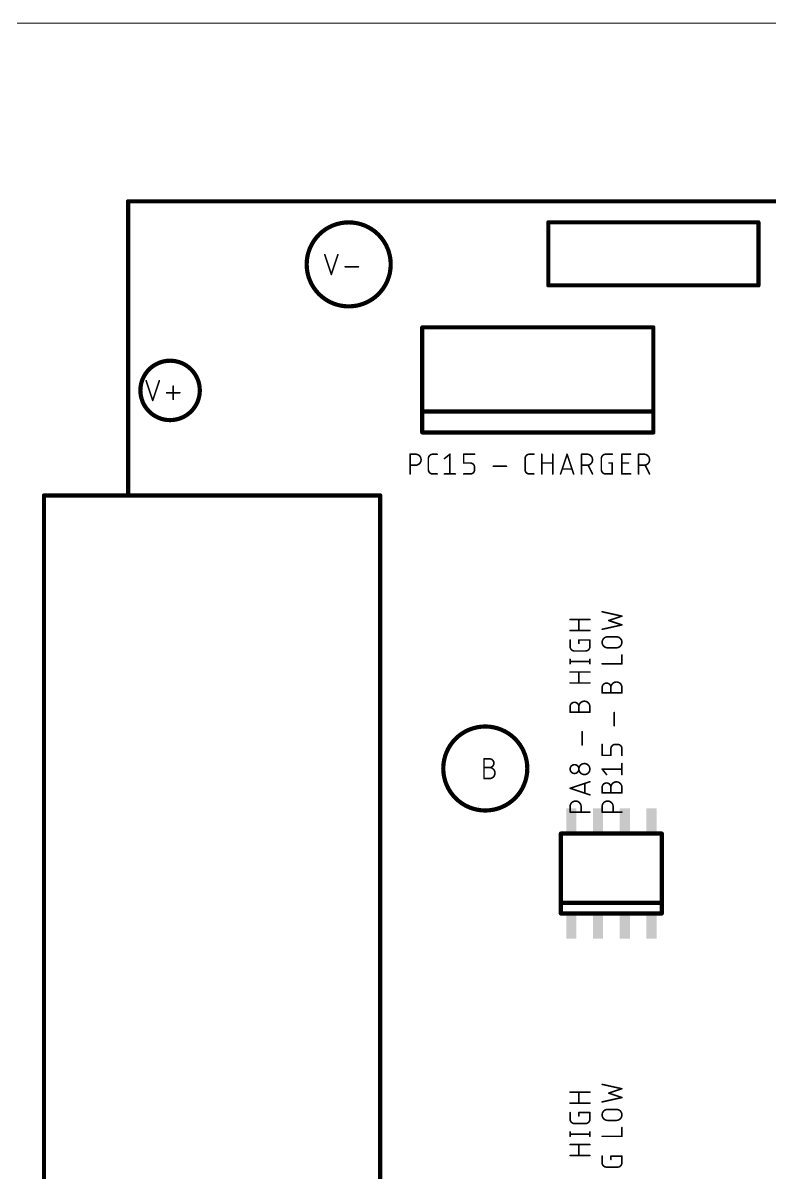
# Model space of a CAD drawing. Extents: x -18 to 127, y -8 to 112.
# Drawn here: x 54 to 89.5, y 57.7 to 112.5 of the extents above; entities that cross this region are included whole.
import ezdxf

# ---------------------------------------------------------------- set-up
doc = ezdxf.new("R2010")
doc.units = 0
for name, color, linetype in [('20', 31, 'CONTINUOUS'), ('21', 253, 'CONTINUOUS'), ('51', 253, 'CONTINUOUS')]:
    doc.layers.add(name, color=color, linetype=linetype)

# ---------------------------------------------------------------- blocks, each defined once
blk = doc.blocks.new('RECT')
blk.add_solid([(-0.5, -0.5), (0.5, -0.5), (-0.5, 0.5), (0.5, 0.5)])

msp = doc.modelspace()

# ---------------------------------------------------------------- linework, layer by layer
at = {"layer": '20'}
msp.add_line((126.873, 112.492), (-18, 112.43), dxfattribs=at)
at = {"layer": '21'}
for points, const_width in [([(59, 104), (108, 104)], 0.2), ([(59, 104), (59, 90)], 0.2), ([(79, 100), (79, 103)], 0.2), ([(79, 103), (89, 103)], 0.2), ([(89, 103), (89, 100)], 0.2), ([(68.36, 101.4619), (68.6733, 100.5221)], 0.0762), ([(68.6733, 100.5221), (68.9865, 101.4619)], 0.0762), ([(69.3354, 100.8876), (69.9619, 100.8876)], 0.0762), ([(89, 100), (79, 100)], 0.2), ([(73, 94), (73, 98)], 0.2), ([(84, 98), (73, 98)], 0.2), ([(84, 98), (84, 94)], 0.2), ([(59.86, 95.4619), (60.1733, 94.5221)], 0.0762), ([(60.1733, 94.5221), (60.4865, 95.4619)], 0.0762), ([(60.8354, 94.8876), (61.4619, 94.8876)], 0.0762), ([(61.1486, 94.5743), (61.1486, 95.2008)], 0.0762), ([(73, 93), (73, 94)], 0.2), ([(84, 94), (73, 94)], 0.2), ([(84, 94), (84, 93)], 0.2), ([(84, 93), (73, 93)], 0.2), ([(72.4228, 91.0221), (72.4228, 91.9619)], 0.0762), ([(72.4228, 91.9619), (72.6838, 91.9619)], 0.0762), ([(73.4998, 91.9619), (73.7087, 91.9619)], 0.0762), ([(74.0556, 91.7531), (74.3166, 91.9619)], 0.0762), ([(74.3166, 91.9619), (74.3166, 91.0221)], 0.0762), ([(74.97, 91.5442), (74.97, 91.9619)], 0.0762), ([(74.97, 91.9619), (75.4921, 91.9619)], 0.0762), ([(78.1023, 91.9619), (78.3111, 91.9619)], 0.0762), ([(78.6885, 91.0221), (78.6885, 91.9619)], 0.0762), ([(79.2106, 91.9619), (79.2106, 91.0221)], 0.0762), ([(79.5812, 91.0221), (79.8944, 91.9619)], 0.0762), ([(79.8944, 91.9619), (80.2077, 91.0221)], 0.0762), ([(80.584, 91.0221), (80.584, 91.9619)], 0.0762), ([(80.584, 91.9619), (80.845, 91.9619)], 0.0762), ([(81.732, 91.9619), (82.0452, 91.9619)], 0.0762), ([(82.5002, 91.0221), (82.5002, 91.9619)], 0.0762), ([(82.5002, 91.9619), (82.9179, 91.9619)], 0.0762), ([(83.2967, 91.0221), (83.2967, 91.9619)], 0.0762), ([(83.2967, 91.9619), (83.5577, 91.9619)], 0.0762), ([(72.6838, 91.4398), (72.4228, 91.4398)], 0.0762), ([(73.291, 91.2309), (73.291, 91.7531)], 0.0762), ([(75.2832, 91.5442), (74.97, 91.5442)], 0.0762), ([(77.8935, 91.2309), (77.8935, 91.7531)], 0.0762), ([(78.6885, 91.5442), (79.2106, 91.5442)], 0.0762), ([(80.845, 91.4398), (80.584, 91.4398)], 0.0762), ([(81.1061, 91.0221), (80.8972, 91.4398)], 0.0762), ([(81.5231, 91.2309), (81.5231, 91.7531)], 0.0762), ([(81.8886, 91.5442), (82.0452, 91.5442)], 0.0762), ([(82.0452, 91.5442), (82.0452, 91.0221)], 0.0762), ([(82.5002, 91.5442), (82.8135, 91.5442)], 0.0762), ([(83.5577, 91.4398), (83.2967, 91.4398)], 0.0762), ([(83.8188, 91.0221), (83.6099, 91.4398)], 0.0762), ([(73.7087, 91.0221), (73.4998, 91.0221)], 0.0762), ([(74.0556, 91.0221), (74.5777, 91.0221)], 0.0762), ([(74.97, 91.0221), (75.2832, 91.0221)], 0.0762), ([(75.4921, 91.2309), (75.4921, 91.3354)], 0.0762), ([(76.3808, 91.3876), (77.0073, 91.3876)], 0.0762), ([(78.3111, 91.0221), (78.1023, 91.0221)], 0.0762), ([(80.1294, 91.2571), (79.6595, 91.2571)], 0.0762), ([(82.0452, 91.0221), (81.732, 91.0221)], 0.0762), ([(82.9179, 91.0221), (82.5002, 91.0221)], 0.0762), ([(55, 14), (55, 90)], 0.2), ([(55, 90), (59, 90)], 0.2), ([(59, 90), (71, 90)], 0.2), ([(71, 90), (71, 14)], 0.2), ([(82.5019, 84.2531), (81.5621, 84.4619)], 0.0762), ([(80.0381, 84.0919), (80.9779, 84.0919)], 0.0762), ([(80.4558, 83.5698), (80.4558, 84.0919)], 0.0762), ([(81.5621, 83.6265), (82.5019, 83.8354)], 0.0762), ([(81.8754, 84.0442), (82.5019, 84.2531)], 0.0762), ([(82.5019, 83.8354), (81.8754, 84.0442)], 0.0762), ([(80.9779, 83.5698), (80.0381, 83.5698)], 0.0762), ([(81.8232, 83.269), (82.2408, 83.269)], 0.0762), ([(80.0381, 82.8033), (80.0381, 83.1166)], 0.0762), ([(80.4558, 82.9599), (80.4558, 83.1166)], 0.0762), ([(80.4558, 83.1166), (80.9779, 83.1166)], 0.0762), ([(80.9779, 83.1166), (80.9779, 82.8033)], 0.0762), ([(82.2408, 82.7468), (81.8232, 82.7468)], 0.0762), ([(80.0381, 81.9891), (80.0381, 82.1979)], 0.0762), ([(80.0381, 82.0935), (80.9779, 82.0935)], 0.0762), ([(80.7691, 82.5944), (80.2469, 82.5944)], 0.0762), ([(80.9779, 81.9891), (80.9779, 82.1979)], 0.0762), ([(82.5019, 81.9866), (82.5019, 82.4043)], 0.0762), ([(80.0381, 81.5926), (80.9779, 81.5926)], 0.0762), ([(80.4558, 81.0704), (80.4558, 81.5926)], 0.0762), ([(81.5621, 81.9866), (82.5019, 81.9866)], 0.0762), ([(80.9779, 81.0704), (80.0381, 81.0704)], 0.0762), ([(81.5621, 80.5959), (81.5621, 80.8569)], 0.0762), ([(82.5019, 80.5959), (81.5621, 80.5959)], 0.0762), ([(81.9798, 80.5959), (81.9798, 80.8569)], 0.0762), ([(82.5019, 80.8569), (82.5019, 80.5959)], 0.0762), ([(80.0381, 79.6815), (80.0381, 79.9425)], 0.0762), ([(80.4558, 79.6815), (80.4558, 79.9425)], 0.0762), ([(80.9779, 79.9425), (80.9779, 79.6815)], 0.0762), ([(80.9779, 79.6815), (80.0381, 79.6815)], 0.0762), ([(82.1364, 79.0371), (82.1364, 79.6636)], 0.0762), ([(80.6124, 78.1227), (80.6124, 78.7492)], 0.0762), ([(81.5621, 77.6262), (81.5621, 78.1483)], 0.0762), ([(81.9798, 77.9395), (81.9798, 77.6262)], 0.0762), ([(82.2931, 78.1483), (82.1886, 78.1483)], 0.0762), ([(82.5019, 77.6262), (82.5019, 77.9395)], 0.0762), ([(75.9398, 76.5221), (75.9398, 77.4619)], 0.0762), ([(75.9398, 77.4619), (76.2008, 77.4619)], 0.0762), ([(81.9798, 77.6262), (81.5621, 77.6262)], 0.0762), ([(82.5019, 76.7118), (82.5019, 77.2339)], 0.0762), ([(75.9398, 77.0442), (76.2008, 77.0442)], 0.0762), ([(81.7709, 76.7118), (81.5621, 76.9729)], 0.0762), ([(81.5621, 76.9729), (82.5019, 76.9729)], 0.0762), ([(76.2008, 76.5221), (75.9398, 76.5221)], 0.0762), ([(80.0381, 76.0585), (80.9779, 76.3718)], 0.0762), ([(80.743, 76.2934), (80.743, 75.8235)], 0.0762), ([(81.5621, 75.841), (81.5621, 76.1021)], 0.0762), ([(81.9798, 75.841), (81.9798, 76.1021)], 0.0762), ([(82.5019, 76.1021), (82.5019, 75.841)], 0.0762), ([(80.9779, 75.7452), (80.0381, 76.0585)], 0.0762), ([(82.5019, 75.841), (81.5621, 75.841)], 0.0762), ([(80.0381, 74.9266), (80.0381, 75.1877)], 0.0762), ([(80.5602, 75.1877), (80.5602, 74.9266)], 0.0762), ([(81.5621, 74.9266), (81.5621, 75.1877)], 0.0762), ([(82.0842, 75.1877), (82.0842, 74.9266)], 0.0762), ([(80.9779, 74.9266), (80.0381, 74.9266)], 0.0762), ([(82.5019, 74.9266), (81.5621, 74.9266)], 0.0762), ([(82.5019, 61.7531), (81.5621, 61.9619)], 0.0762), ([(80.0381, 61.5919), (80.9779, 61.5919)], 0.0762), ([(80.4558, 61.0698), (80.4558, 61.5919)], 0.0762), ([(81.5621, 61.1265), (82.5019, 61.3354)], 0.0762), ([(81.8754, 61.5442), (82.5019, 61.7531)], 0.0762), ([(82.5019, 61.3354), (81.8754, 61.5442)], 0.0762), ([(80.9779, 61.0698), (80.0381, 61.0698)], 0.0762), ([(81.8232, 60.769), (82.2408, 60.769)], 0.0762), ([(80.0381, 60.3033), (80.0381, 60.6166)], 0.0762), ([(80.4558, 60.4599), (80.4558, 60.6166)], 0.0762), ([(80.4558, 60.6166), (80.9779, 60.6166)], 0.0762), ([(80.9779, 60.6166), (80.9779, 60.3033)], 0.0762), ([(82.2408, 60.2468), (81.8232, 60.2468)], 0.0762), ([(80.0381, 59.4891), (80.0381, 59.6979)], 0.0762), ([(80.7691, 60.0944), (80.2469, 60.0944)], 0.0762), ([(80.9779, 59.4891), (80.9779, 59.6979)], 0.0762), ([(82.5019, 59.4866), (82.5019, 59.9043)], 0.0762), ([(80.0381, 59.5935), (80.9779, 59.5935)], 0.0762), ([(80.0381, 59.0926), (80.9779, 59.0926)], 0.0762), ([(80.4558, 58.5704), (80.4558, 59.0926)], 0.0762), ([(81.5621, 59.4866), (82.5019, 59.4866)], 0.0762), ([(80.9779, 58.5704), (80.0381, 58.5704)], 0.0762), ([(81.5621, 58.2307), (81.5621, 58.5439)], 0.0762), ([(82.2931, 58.0218), (81.7709, 58.0218)], 0.0762), ([(81.9798, 58.3873), (81.9798, 58.5439)], 0.0762), ([(81.9798, 58.5439), (82.5019, 58.5439)], 0.0762), ([(82.5019, 58.5439), (82.5019, 58.2307)], 0.0762)]:
    msp.add_lwpolyline(points, dxfattribs=dict(at, const_width=const_width))
for points, const_width in [([(59, 104.05, 1), (59, 103.95)], 0.1), ([(59.05, 104, 1), (58.95, 104)], 0.1), ([(69.5, 99, 1), (69.5, 103, 1), (69.5, 99)], 0.2), ([(79.05, 103, 1), (78.95, 103)], 0.1), ([(79, 103.05, 1), (79, 102.95)], 0.1), ([(89.05, 103, 1), (88.95, 103)], 0.1), ([(89, 102.95, 1), (89, 103.05)], 0.1), ([(68.3781, 101.4679, 1), (68.3419, 101.4559)], 0.0381), ([(69.0046, 101.4559, 1), (68.9685, 101.4679)], 0.0381), ([(69.3354, 100.9066, 1), (69.3354, 100.8685)], 0.0381), ([(69.9619, 100.8685, 1), (69.9619, 100.9066)], 0.0381), ([(68.6552, 100.5281, 1), (68.6914, 100.5161)], 0.0381), ([(68.6552, 100.5161, 1), (68.6914, 100.5281)], 0.0381), ([(79, 100.05, 1), (79, 99.95)], 0.1), ([(78.95, 100, 1), (79.05, 100)], 0.1), ([(88.95, 100, 1), (89.05, 100)], 0.1), ([(89, 99.95, 1), (89, 100.05)], 0.1), ([(73.05, 98, 1), (72.95, 98)], 0.1), ([(73, 98.05, 1), (73, 97.95)], 0.1), ([(84.05, 98, 1), (83.95, 98)], 0.1), ([(84, 97.95, 1), (84, 98.05)], 0.1), ([(61, 93.5858, 1), (61, 96.4142, 1), (61, 93.5858)], 0.2), ([(59.8781, 95.4679, 1), (59.8419, 95.4559)], 0.0381), ([(60.5046, 95.4559, 1), (60.4685, 95.4679)], 0.0381), ([(60.8354, 94.9066, 1), (60.8354, 94.8685)], 0.0381), ([(61.1677, 95.2008, 1), (61.1296, 95.2008)], 0.0381), ([(61.4619, 94.8685, 1), (61.4619, 94.9066)], 0.0381), ([(60.1552, 94.5281, 1), (60.1914, 94.5161)], 0.0381), ([(60.1552, 94.5161, 1), (60.1914, 94.5281)], 0.0381), ([(61.1296, 94.5743, 1), (61.1677, 94.5743)], 0.0381), ([(73.05, 94, 1), (72.95, 94)], 0.1), ([(73, 94.05, 1), (73, 93.95)], 0.1), ([(72.95, 94, 1), (73.05, 94)], 0.1), ([(84.05, 94, 1), (83.95, 94)], 0.1), ([(83.95, 94, 1), (84.05, 94)], 0.1), ([(84, 93.95, 1), (84, 94.05)], 0.1), ([(73, 93.05, 1), (73, 92.95)], 0.1), ([(84, 92.95, 1), (84, 93.05)], 0.1), ([(72.95, 93, 1), (73.05, 93)], 0.1), ([(83.95, 93, 1), (84.05, 93)], 0.1), ([(72.4418, 91.9619, 1), (72.4037, 91.9619)], 0.0381), ([(72.4228, 91.9809, 1), (72.4228, 91.9429)], 0.0381), ([(72.6838, 91.4398, 1), (72.6838, 91.9619)], 0.0762), ([(72.6838, 91.9809, 1), (72.6838, 91.9429)], 0.0381), ([(72.6838, 91.9429, 1), (72.6838, 91.9809)], 0.0381), ([(73.4998, 91.9619, 0.4142), (73.291, 91.7531)], 0.0762), ([(73.4998, 91.9809, 1), (73.4998, 91.9429)], 0.0381), ([(73.4998, 91.9429, 1), (73.4998, 91.9809)], 0.0381), ([(73.7087, 91.9429, 1), (73.7087, 91.9809)], 0.0381), ([(74.3357, 91.9619, 1), (74.2976, 91.9619)], 0.0381), ([(74.3285, 91.947, 1), (74.3047, 91.9768)], 0.0381), ([(74.989, 91.9619, 1), (74.9509, 91.9619)], 0.0381), ([(74.97, 91.9809, 1), (74.97, 91.9429)], 0.0381), ([(75.4921, 91.9429, 1), (75.4921, 91.9809)], 0.0381), ([(78.1023, 91.9619, 0.4142), (77.8935, 91.7531)], 0.0762), ([(78.1023, 91.9809, 1), (78.1023, 91.9429)], 0.0381), ([(78.1023, 91.9429, 1), (78.1023, 91.9809)], 0.0381), ([(78.3111, 91.9429, 1), (78.3111, 91.9809)], 0.0381), ([(78.7076, 91.9619, 1), (78.6695, 91.9619)], 0.0381), ([(79.2297, 91.9619, 1), (79.1916, 91.9619)], 0.0381), ([(79.9125, 91.9679, 1), (79.8764, 91.9559)], 0.0381), ([(79.9125, 91.9559, 1), (79.8764, 91.9679)], 0.0381), ([(80.603, 91.9619, 1), (80.5649, 91.9619)], 0.0381), ([(80.584, 91.9809, 1), (80.584, 91.9429)], 0.0381), ([(80.845, 91.4398, 1), (80.845, 91.9619)], 0.0762), ([(80.845, 91.9809, 1), (80.845, 91.9429)], 0.0381), ([(80.845, 91.9429, 1), (80.845, 91.9809)], 0.0381), ([(81.732, 91.9619, 0.4142), (81.5231, 91.7531)], 0.0762), ([(81.732, 91.9809, 1), (81.732, 91.9429)], 0.0381), ([(81.732, 91.9429, 1), (81.732, 91.9809)], 0.0381), ([(82.0452, 91.9429, 1), (82.0452, 91.9809)], 0.0381), ([(82.5193, 91.9619, 1), (82.4812, 91.9619)], 0.0381), ([(82.5002, 91.9809, 1), (82.5002, 91.9429)], 0.0381), ([(82.9179, 91.9429, 1), (82.9179, 91.9809)], 0.0381), ([(83.3157, 91.9619, 1), (83.2776, 91.9619)], 0.0381), ([(83.2967, 91.9809, 1), (83.2967, 91.9429)], 0.0381), ([(83.5577, 91.4398, 1), (83.5577, 91.9619)], 0.0762), ([(83.5577, 91.9809, 1), (83.5577, 91.9429)], 0.0381), ([(83.5577, 91.9429, 1), (83.5577, 91.9809)], 0.0381), ([(72.4228, 91.4588, 1), (72.4228, 91.4207)], 0.0381), ([(72.6838, 91.4588, 1), (72.6838, 91.4207)], 0.0381), ([(72.6838, 91.4207, 1), (72.6838, 91.4588)], 0.0381), ([(73.31, 91.7531, 1), (73.272, 91.7531)], 0.0381), ([(73.272, 91.7531, 1), (73.31, 91.7531)], 0.0381), ([(74.0437, 91.7679, 1), (74.0675, 91.7382)], 0.0381), ([(74.97, 91.5633, 1), (74.97, 91.5252)], 0.0381), ([(74.9509, 91.5442, 1), (74.989, 91.5442)], 0.0381), ([(75.4921, 91.3354, 0.4142), (75.2832, 91.5442)], 0.0762), ([(75.2832, 91.5633, 1), (75.2832, 91.5252)], 0.0381), ([(75.2832, 91.5252, 1), (75.2832, 91.5633)], 0.0381), ([(77.9125, 91.7531, 1), (77.8744, 91.7531)], 0.0381), ([(77.8744, 91.7531, 1), (77.9125, 91.7531)], 0.0381), ([(78.6885, 91.5633, 1), (78.6885, 91.5252)], 0.0381), ([(79.2106, 91.5252, 1), (79.2106, 91.5633)], 0.0381), ([(80.584, 91.4588, 1), (80.584, 91.4207)], 0.0381), ([(80.845, 91.4588, 1), (80.845, 91.4207)], 0.0381), ([(80.845, 91.4207, 1), (80.845, 91.4588)], 0.0381), ([(80.9143, 91.4483, 1), (80.8802, 91.4313)], 0.0381), ([(81.5422, 91.7531, 1), (81.5041, 91.7531)], 0.0381), ([(81.5041, 91.7531, 1), (81.5422, 91.7531)], 0.0381), ([(81.8886, 91.5633, 1), (81.8886, 91.5252)], 0.0381), ([(82.0643, 91.5442, 1), (82.0262, 91.5442)], 0.0381), ([(82.0452, 91.5252, 1), (82.0452, 91.5633)], 0.0381), ([(82.5002, 91.5633, 1), (82.5002, 91.5252)], 0.0381), ([(82.8135, 91.5252, 1), (82.8135, 91.5633)], 0.0381), ([(83.2967, 91.4588, 1), (83.2967, 91.4207)], 0.0381), ([(83.5577, 91.4588, 1), (83.5577, 91.4207)], 0.0381), ([(83.5577, 91.4207, 1), (83.5577, 91.4588)], 0.0381), ([(83.627, 91.4483, 1), (83.5929, 91.4313)], 0.0381), ([(72.4037, 91.0221, 1), (72.4418, 91.0221)], 0.0381), ([(73.291, 91.2309, 0.4142), (73.4998, 91.0221)], 0.0762), ([(73.31, 91.2309, 1), (73.272, 91.2309)], 0.0381), ([(73.272, 91.2309, 1), (73.31, 91.2309)], 0.0381), ([(73.4998, 91.0412, 1), (73.4998, 91.0031)], 0.0381), ([(73.4998, 91.0031, 1), (73.4998, 91.0412)], 0.0381), ([(73.7087, 91.0031, 1), (73.7087, 91.0412)], 0.0381), ([(74.0556, 91.0412, 1), (74.0556, 91.0031)], 0.0381), ([(74.2976, 91.0221, 1), (74.3357, 91.0221)], 0.0381), ([(74.5777, 91.0031, 1), (74.5777, 91.0412)], 0.0381), ([(74.97, 91.0412, 1), (74.97, 91.0031)], 0.0381), ([(75.2832, 91.0221, 0.4142), (75.4921, 91.2309)], 0.0762), ([(75.2832, 91.0412, 1), (75.2832, 91.0031)], 0.0381), ([(75.2832, 91.0031, 1), (75.2832, 91.0412)], 0.0381), ([(75.5111, 91.3354, 1), (75.473, 91.3354)], 0.0381), ([(75.473, 91.3354, 1), (75.5111, 91.3354)], 0.0381), ([(75.5111, 91.2309, 1), (75.473, 91.2309)], 0.0381), ([(75.473, 91.2309, 1), (75.5111, 91.2309)], 0.0381), ([(76.3808, 91.4066, 1), (76.3808, 91.3685)], 0.0381), ([(77.0073, 91.3685, 1), (77.0073, 91.4066)], 0.0381), ([(77.8935, 91.2309, 0.4142), (78.1023, 91.0221)], 0.0762), ([(77.9125, 91.2309, 1), (77.8744, 91.2309)], 0.0381), ([(77.8744, 91.2309, 1), (77.9125, 91.2309)], 0.0381), ([(78.1023, 91.0412, 1), (78.1023, 91.0031)], 0.0381), ([(78.1023, 91.0031, 1), (78.1023, 91.0412)], 0.0381), ([(78.3111, 91.0031, 1), (78.3111, 91.0412)], 0.0381), ([(78.6695, 91.0221, 1), (78.7076, 91.0221)], 0.0381), ([(79.1916, 91.0221, 1), (79.2297, 91.0221)], 0.0381), ([(79.5631, 91.0281, 1), (79.5992, 91.0161)], 0.0381), ([(79.6595, 91.2761, 1), (79.6595, 91.238)], 0.0381), ([(80.1294, 91.238, 1), (80.1294, 91.2761)], 0.0381), ([(80.1896, 91.0161, 1), (80.2258, 91.0281)], 0.0381), ([(80.5649, 91.0221, 1), (80.603, 91.0221)], 0.0381), ([(81.089, 91.0136, 1), (81.1231, 91.0306)], 0.0381), ([(81.5231, 91.2309, 0.4142), (81.732, 91.0221)], 0.0762), ([(81.5422, 91.2309, 1), (81.5041, 91.2309)], 0.0381), ([(81.5041, 91.2309, 1), (81.5422, 91.2309)], 0.0381), ([(81.732, 91.0412, 1), (81.732, 91.0031)], 0.0381), ([(81.732, 91.0031, 1), (81.732, 91.0412)], 0.0381), ([(82.0262, 91.0221, 1), (82.0643, 91.0221)], 0.0381), ([(82.0452, 91.0031, 1), (82.0452, 91.0412)], 0.0381), ([(82.5002, 91.0412, 1), (82.5002, 91.0031)], 0.0381), ([(82.4812, 91.0221, 1), (82.5193, 91.0221)], 0.0381), ([(82.9179, 91.0031, 1), (82.9179, 91.0412)], 0.0381), ([(83.2776, 91.0221, 1), (83.3157, 91.0221)], 0.0381), ([(83.8017, 91.0136, 1), (83.8358, 91.0306)], 0.0381), ([(55.05, 90, 1), (54.95, 90)], 0.1), ([(55, 90.05, 1), (55, 89.95)], 0.1), ([(59, 90.05, 1), (59, 89.95)], 0.1), ([(58.95, 90, 1), (59.05, 90)], 0.1), ([(59, 89.95, 1), (59, 90.05)], 0.1), ([(71.05, 90, 1), (70.95, 90)], 0.1), ([(71, 89.95, 1), (71, 90.05)], 0.1), ([(81.5662, 84.4805, 1), (81.558, 84.4433)], 0.0381), ([(80.0381, 84.111, 1), (80.0381, 84.0729)], 0.0381), ([(80.4748, 84.0919, 1), (80.4367, 84.0919)], 0.0381), ([(80.9779, 84.0729, 1), (80.9779, 84.111)], 0.0381), ([(81.8814, 84.0623, 1), (81.8693, 84.0261)], 0.0381), ([(81.8693, 84.0623, 1), (81.8814, 84.0261)], 0.0381), ([(82.5079, 84.235, 1), (82.4959, 84.2711)], 0.0381), ([(82.4959, 83.8173, 1), (82.5079, 83.8534)], 0.0381), ([(82.4978, 84.2345, 1), (82.506, 84.2717)], 0.0381), ([(82.506, 83.8168, 1), (82.4978, 83.854)], 0.0381), ([(80.0381, 83.5889, 1), (80.0381, 83.5508)], 0.0381), ([(80.4367, 83.5698, 1), (80.4748, 83.5698)], 0.0381), ([(80.9779, 83.5508, 1), (80.9779, 83.5889)], 0.0381), ([(81.558, 83.6451, 1), (81.5662, 83.6079)], 0.0381), ([(81.8232, 83.2689, 1), (81.8232, 82.7468)], 0.0762), ([(81.8232, 83.288, 1), (81.8232, 83.2499)], 0.0381), ([(81.8232, 83.2499, 1), (81.8232, 83.288)], 0.0381), ([(82.2408, 82.7468, 1), (82.2408, 83.269)], 0.0762), ([(82.2408, 83.288, 1), (82.2408, 83.2499)], 0.0381), ([(82.2408, 83.2499, 1), (82.2408, 83.288)], 0.0381), ([(80.0381, 82.8033, 0.4142), (80.2469, 82.5944)], 0.0762), ([(80.0571, 82.8033, 1), (80.019, 82.8033)], 0.0381), ([(80.0571, 83.1166, 1), (80.0191, 83.1166)], 0.0381), ([(80.0191, 82.8033, 1), (80.0571, 82.8033)], 0.0381), ([(80.4748, 83.1166, 1), (80.4367, 83.1166)], 0.0381), ([(80.4558, 83.1356, 1), (80.4558, 83.0975)], 0.0381), ([(80.4367, 82.9599, 1), (80.4748, 82.9599)], 0.0381), ([(80.7691, 82.5944, 0.4142), (80.9779, 82.8033)], 0.0762), ([(80.9969, 83.1166, 1), (80.9589, 83.1166)], 0.0381), ([(80.9969, 82.8033, 1), (80.9589, 82.8033)], 0.0381), ([(80.9589, 82.8033, 1), (80.9969, 82.8033)], 0.0381), ([(80.9779, 83.0975, 1), (80.9779, 83.1356)], 0.0381), ([(81.8232, 82.7659, 1), (81.8232, 82.7278)], 0.0381), ([(81.8232, 82.7278, 1), (81.8232, 82.7659)], 0.0381), ([(82.2408, 82.7659, 1), (82.2408, 82.7278)], 0.0381), ([(82.2408, 82.7278, 1), (82.2408, 82.7659)], 0.0381), ([(80.0571, 82.1979, 1), (80.0191, 82.1979)], 0.0381), ([(80.0381, 82.1125, 1), (80.0381, 82.0745)], 0.0381), ([(80.2469, 82.6135, 1), (80.2469, 82.5754)], 0.0381), ([(80.2469, 82.5754, 1), (80.2469, 82.6135)], 0.0381), ([(80.7691, 82.6135, 1), (80.7691, 82.5754)], 0.0381), ([(80.7691, 82.5754, 1), (80.7691, 82.6135)], 0.0381), ([(80.9969, 82.1979, 1), (80.9589, 82.1979)], 0.0381), ([(80.9779, 82.0745, 1), (80.9779, 82.1125)], 0.0381), ([(82.5209, 82.4043, 1), (82.4829, 82.4043)], 0.0381), ([(80.0381, 81.6116, 1), (80.0381, 81.5735)], 0.0381), ([(80.0191, 81.9891, 1), (80.0571, 81.9891)], 0.0381), ([(80.4748, 81.5926, 1), (80.4367, 81.5926)], 0.0381), ([(80.9589, 81.9891, 1), (80.9969, 81.9891)], 0.0381), ([(80.9779, 81.5735, 1), (80.9779, 81.6116)], 0.0381), ([(81.5621, 82.0056, 1), (81.5621, 81.9675)], 0.0381), ([(82.4829, 81.9866, 1), (82.5209, 81.9866)], 0.0381), ([(82.5019, 81.9675, 1), (82.5019, 82.0056)], 0.0381), ([(80.0381, 81.0895, 1), (80.0381, 81.0514)], 0.0381), ([(80.4367, 81.0704, 1), (80.4748, 81.0704)], 0.0381), ([(80.9779, 81.0514, 1), (80.9779, 81.0895)], 0.0381), ([(81.9798, 80.8569, 1), (81.5621, 80.8569)], 0.0762), ([(82.5019, 80.8569, 1), (81.9798, 80.8569)], 0.0762), ([(81.5621, 80.6149, 1), (81.5621, 80.5768)], 0.0381), ([(81.5811, 80.8569, 1), (81.5431, 80.8569)], 0.0381), ([(81.5431, 80.8569, 1), (81.5811, 80.8569)], 0.0381), ([(81.5431, 80.5959, 1), (81.5811, 80.5959)], 0.0381), ([(81.9988, 80.8569, 1), (81.9607, 80.8569)], 0.0381), ([(81.9607, 80.8569, 1), (81.9988, 80.8569)], 0.0381), ([(81.9607, 80.8569, 1), (81.9988, 80.8569)], 0.0381), ([(81.9607, 80.5959, 1), (81.9988, 80.5959)], 0.0381), ([(82.4828, 80.8569, 1), (82.5209, 80.8569)], 0.0381), ([(82.5209, 80.8569, 1), (82.4829, 80.8569)], 0.0381), ([(82.4829, 80.5959, 1), (82.5209, 80.5959)], 0.0381), ([(82.5019, 80.5768, 1), (82.5019, 80.6149)], 0.0381), ([(80.4558, 79.9425, 1), (80.0381, 79.9425)], 0.0762), ([(80.0571, 79.9425, 1), (80.0191, 79.9425)], 0.0381), ([(80.0191, 79.9425, 1), (80.0571, 79.9425)], 0.0381), ([(80.9779, 79.9425, 1), (80.4558, 79.9425)], 0.0762), ([(80.4748, 79.9425, 1), (80.4367, 79.9425)], 0.0381), ([(80.4367, 79.9425, 1), (80.4748, 79.9425)], 0.0381), ([(80.4367, 79.9425, 1), (80.4748, 79.9425)], 0.0381), ([(80.9588, 79.9425, 1), (80.9969, 79.9425)], 0.0381), ([(80.9969, 79.9425, 1), (80.9589, 79.9425)], 0.0381), ([(80.0381, 79.7005, 1), (80.0381, 79.6624)], 0.0381), ([(80.0191, 79.6815, 1), (80.0571, 79.6815)], 0.0381), ([(80.4367, 79.6815, 1), (80.4748, 79.6815)], 0.0381), ([(80.9589, 79.6815, 1), (80.9969, 79.6815)], 0.0381), ([(80.9779, 79.6624, 1), (80.9779, 79.7005)], 0.0381), ([(82.1555, 79.6636, 1), (82.1174, 79.6636)], 0.0381), ([(76, 75, 1), (76, 79, 1), (76, 75)], 0.2), ([(82.1174, 79.0371, 1), (82.1555, 79.0371)], 0.0381), ([(80.6315, 78.7492, 1), (80.5934, 78.7492)], 0.0381), ([(80.5934, 78.1227, 1), (80.6315, 78.1227)], 0.0381), ([(81.5811, 78.1483, 1), (81.5431, 78.1483)], 0.0381), ([(82.1886, 78.1483, 0.4142), (81.9798, 77.9395)], 0.0762), ([(81.9988, 77.9395, 1), (81.9607, 77.9395)], 0.0381), ([(81.9607, 77.9395, 1), (81.9988, 77.9395)], 0.0381), ([(82.1886, 78.1674, 1), (82.1886, 78.1293)], 0.0381), ([(82.1886, 78.1293, 1), (82.1886, 78.1674)], 0.0381), ([(82.5019, 77.9395, 0.4142), (82.2931, 78.1483)], 0.0762), ([(82.2931, 78.1674, 1), (82.2931, 78.1293)], 0.0381), ([(82.2931, 78.1293, 1), (82.2931, 78.1674)], 0.0381), ([(82.5209, 77.9395, 1), (82.4829, 77.9395)], 0.0381), ([(82.4829, 77.9395, 1), (82.5209, 77.9395)], 0.0381), ([(75.9588, 77.4619, 1), (75.9207, 77.4619)], 0.0381), ([(75.9398, 77.4809, 1), (75.9398, 77.4429)], 0.0381), ([(76.2008, 77.0442, 1), (76.2008, 77.4619)], 0.0762), ([(76.2008, 77.4809, 1), (76.2008, 77.4429)], 0.0381), ([(76.2008, 77.4429, 1), (76.2008, 77.4809)], 0.0381), ([(80.2469, 77.1817, 1), (80.2469, 76.764)], 0.0762), ([(80.2469, 76.764, 1), (80.2469, 77.1817)], 0.0762), ([(80.2469, 77.2008, 1), (80.2469, 77.1627)], 0.0381), ([(80.2469, 77.1627, 1), (80.2469, 77.2008)], 0.0381), ([(80.7168, 77.2339, 1), (80.7168, 76.7118)], 0.0762), ([(80.7168, 76.7118, 1), (80.7168, 77.2339)], 0.0762), ([(80.7168, 77.253, 1), (80.7168, 77.2149)], 0.0381), ([(80.7168, 77.2149, 1), (80.7168, 77.253)], 0.0381), ([(81.5621, 77.6453, 1), (81.5621, 77.6072)], 0.0381), ([(81.5431, 77.6262, 1), (81.5811, 77.6262)], 0.0381), ([(81.9607, 77.6262, 1), (81.9988, 77.6262)], 0.0381), ([(81.9798, 77.6072, 1), (81.9798, 77.6453)], 0.0381), ([(82.4829, 77.6262, 1), (82.5209, 77.6262)], 0.0381), ([(82.5209, 77.2339, 1), (82.4829, 77.2339)], 0.0381), ([(75.9398, 77.0633, 1), (75.9398, 77.0252)], 0.0381), ([(76.2008, 76.5221, 1), (76.2008, 77.0442)], 0.0762), ([(76.2008, 77.0633, 1), (76.2008, 77.0252)], 0.0381), ([(76.2008, 77.0633, 1), (76.2008, 77.0252)], 0.0381), ([(76.2008, 77.0252, 1), (76.2008, 77.0633)], 0.0381), ([(80.2469, 76.7831, 1), (80.2469, 76.745)], 0.0381), ([(80.2469, 76.745, 1), (80.2469, 76.7831)], 0.0381), ([(80.7168, 76.7309, 1), (80.7168, 76.6928)], 0.0381), ([(80.7168, 76.6928, 1), (80.7168, 76.7309)], 0.0381), ([(81.577, 76.9848, 1), (81.5472, 76.961)], 0.0381), ([(81.5621, 76.9919, 1), (81.5621, 76.9538)], 0.0381), ([(81.7561, 76.6999, 1), (81.7858, 76.7237)], 0.0381), ([(82.4829, 76.7118, 1), (82.5209, 76.7118)], 0.0381), ([(82.5019, 76.9538, 1), (82.5019, 76.9919)], 0.0381), ([(75.9398, 76.5412, 1), (75.9398, 76.5031)], 0.0381), ([(75.9207, 76.5221, 1), (75.9588, 76.5221)], 0.0381), ([(76.2008, 76.5411, 1), (76.2008, 76.503)], 0.0381), ([(76.2008, 76.5031, 1), (76.2008, 76.5412)], 0.0381), ([(80.762, 76.2934, 1), (80.7239, 76.2934)], 0.0381), ([(80.9839, 76.3537, 1), (80.9719, 76.3898)], 0.0381), ([(81.9798, 76.1021, 1), (81.5621, 76.1021)], 0.0762), ([(81.5811, 76.1021, 1), (81.5431, 76.1021)], 0.0381), ([(81.5431, 76.1021, 1), (81.5811, 76.1021)], 0.0381), ([(82.5019, 76.1021, 1), (81.9798, 76.1021)], 0.0762), ([(81.9988, 76.1021, 1), (81.9607, 76.1021)], 0.0381), ([(81.9607, 76.1021, 1), (81.9988, 76.1021)], 0.0381), ([(81.9607, 76.1021, 1), (81.9988, 76.1021)], 0.0381), ([(82.4828, 76.1021, 1), (82.5209, 76.1021)], 0.0381), ([(82.5209, 76.1021, 1), (82.4829, 76.1021)], 0.0381), ([(80.0441, 76.0766, 1), (80.0321, 76.0404)], 0.0381), ([(80.0321, 76.0766, 1), (80.0441, 76.0404)], 0.0381), ([(80.7239, 75.8235, 1), (80.762, 75.8235)], 0.0381), ([(80.9719, 75.7271, 1), (80.9839, 75.7633)], 0.0381), ([(81.5621, 75.8601, 1), (81.5621, 75.822)], 0.0381), ([(81.5431, 75.841, 1), (81.5811, 75.841)], 0.0381), ([(81.9607, 75.841, 1), (81.9988, 75.841)], 0.0381), ([(82.4829, 75.841, 1), (82.5209, 75.841)], 0.0381), ([(82.5019, 75.822, 1), (82.5019, 75.8601)], 0.0381), ([(80.5602, 75.1877, 1), (80.0381, 75.1877)], 0.0762), ([(80.0571, 75.1877, 1), (80.0191, 75.1877)], 0.0381), ([(80.0191, 75.1877, 1), (80.0571, 75.1877)], 0.0381), ([(80.5793, 75.1877, 1), (80.5412, 75.1877)], 0.0381), ([(80.5412, 75.1877, 1), (80.5793, 75.1877)], 0.0381), ([(82.0842, 75.1877, 1), (81.5621, 75.1877)], 0.0762), ([(81.5811, 75.1877, 1), (81.5431, 75.1877)], 0.0381), ([(81.5431, 75.1877, 1), (81.5811, 75.1877)], 0.0381), ([(82.1033, 75.1877, 1), (82.0652, 75.1877)], 0.0381), ([(82.0652, 75.1877, 1), (82.1033, 75.1877)], 0.0381), ([(80.0381, 74.9457, 1), (80.0381, 74.9076)], 0.0381), ([(80.0191, 74.9266, 1), (80.0571, 74.9266)], 0.0381), ([(80.5412, 74.9266, 1), (80.5793, 74.9266)], 0.0381), ([(80.9779, 74.9076, 1), (80.9779, 74.9457)], 0.0381), ([(81.5621, 74.9457, 1), (81.5621, 74.9076)], 0.0381), ([(81.5431, 74.9266, 1), (81.5811, 74.9266)], 0.0381), ([(82.0652, 74.9266, 1), (82.1033, 74.9266)], 0.0381), ([(82.5019, 74.9076, 1), (82.5019, 74.9457)], 0.0381), ([(81.5662, 61.9805, 1), (81.558, 61.9433)], 0.0381), ([(80.0381, 61.611, 1), (80.0381, 61.5729)], 0.0381), ([(80.4748, 61.5919, 1), (80.4367, 61.5919)], 0.0381), ([(80.9779, 61.5729, 1), (80.9779, 61.611)], 0.0381), ([(81.8814, 61.5623, 1), (81.8693, 61.5261)], 0.0381), ([(81.8693, 61.5623, 1), (81.8814, 61.5261)], 0.0381), ([(82.5079, 61.735, 1), (82.4959, 61.7711)], 0.0381), ([(82.4959, 61.3173, 1), (82.5079, 61.3534)], 0.0381), ([(82.4978, 61.7345, 1), (82.506, 61.7717)], 0.0381), ([(82.506, 61.3168, 1), (82.4978, 61.354)], 0.0381), ([(80.0381, 61.0889, 1), (80.0381, 61.0508)], 0.0381), ([(80.4367, 61.0698, 1), (80.4748, 61.0698)], 0.0381), ([(80.9779, 61.0508, 1), (80.9779, 61.0889)], 0.0381), ([(81.558, 61.1451, 1), (81.5662, 61.1079)], 0.0381), ([(81.8232, 60.7689, 1), (81.8232, 60.2468)], 0.0762), ([(81.8232, 60.788, 1), (81.8232, 60.7499)], 0.0381), ([(81.8232, 60.7499, 1), (81.8232, 60.788)], 0.0381), ([(82.2408, 60.2468, 1), (82.2408, 60.769)], 0.0762), ([(82.2408, 60.788, 1), (82.2408, 60.7499)], 0.0381), ([(82.2408, 60.7499, 1), (82.2408, 60.788)], 0.0381), ([(80.0381, 60.3033, 0.4142), (80.2469, 60.0944)], 0.0762), ([(80.0571, 60.3033, 1), (80.019, 60.3033)], 0.0381), ([(80.0571, 60.6166, 1), (80.0191, 60.6166)], 0.0381), ([(80.0191, 60.3033, 1), (80.0571, 60.3033)], 0.0381), ([(80.4748, 60.6166, 1), (80.4367, 60.6166)], 0.0381), ([(80.4558, 60.6356, 1), (80.4558, 60.5975)], 0.0381), ([(80.4367, 60.4599, 1), (80.4748, 60.4599)], 0.0381), ([(80.7691, 60.0944, 0.4142), (80.9779, 60.3033)], 0.0762), ([(80.9969, 60.6166, 1), (80.9589, 60.6166)], 0.0381), ([(80.9969, 60.3033, 1), (80.9589, 60.3033)], 0.0381), ([(80.9589, 60.3033, 1), (80.9969, 60.3033)], 0.0381), ([(80.9779, 60.5975, 1), (80.9779, 60.6356)], 0.0381), ([(81.8232, 60.2659, 1), (81.8232, 60.2278)], 0.0381), ([(81.8232, 60.2278, 1), (81.8232, 60.2659)], 0.0381), ([(82.2408, 60.2659, 1), (82.2408, 60.2278)], 0.0381), ([(82.2408, 60.2278, 1), (82.2408, 60.2659)], 0.0381), ([(80.0571, 59.6979, 1), (80.0191, 59.6979)], 0.0381), ([(80.2469, 60.1135, 1), (80.2469, 60.0754)], 0.0381), ([(80.2469, 60.0754, 1), (80.2469, 60.1135)], 0.0381), ([(80.7691, 60.1135, 1), (80.7691, 60.0754)], 0.0381), ([(80.7691, 60.0754, 1), (80.7691, 60.1135)], 0.0381), ([(80.9969, 59.6979, 1), (80.9589, 59.6979)], 0.0381), ([(82.5209, 59.9043, 1), (82.4829, 59.9043)], 0.0381), ([(80.0381, 59.6126, 1), (80.0381, 59.5745)], 0.0381), ([(80.0381, 59.1116, 1), (80.0381, 59.0735)], 0.0381), ([(80.0191, 59.4891, 1), (80.0571, 59.4891)], 0.0381), ([(80.4748, 59.0926, 1), (80.4367, 59.0926)], 0.0381), ([(80.9589, 59.4891, 1), (80.9969, 59.4891)], 0.0381), ([(80.9779, 59.5745, 1), (80.9779, 59.6126)], 0.0381), ([(80.9779, 59.0735, 1), (80.9779, 59.1116)], 0.0381), ([(81.5621, 59.5056, 1), (81.5621, 59.4675)], 0.0381), ([(82.4829, 59.4866, 1), (82.5209, 59.4866)], 0.0381), ([(82.5019, 59.4675, 1), (82.5019, 59.5056)], 0.0381), ([(80.0381, 58.5895, 1), (80.0381, 58.5514)], 0.0381), ([(80.4367, 58.5704, 1), (80.4748, 58.5704)], 0.0381), ([(80.9779, 58.5514, 1), (80.9779, 58.5895)], 0.0381), ([(81.5621, 58.2307, 0.4142), (81.7709, 58.0218)], 0.0762), ([(81.5811, 58.2307, 1), (81.543, 58.2307)], 0.0381), ([(81.5811, 58.5439, 1), (81.5431, 58.5439)], 0.0381), ([(81.5431, 58.2307, 1), (81.5811, 58.2307)], 0.0381), ([(81.7709, 58.0409, 1), (81.7709, 58.0028)], 0.0381), ([(81.7709, 58.0028, 1), (81.7709, 58.0409)], 0.0381), ([(81.9798, 58.563, 1), (81.9798, 58.5249)], 0.0381), ([(81.9988, 58.5439, 1), (81.9607, 58.5439)], 0.0381), ([(81.9607, 58.3873, 1), (81.9988, 58.3873)], 0.0381), ([(82.2931, 58.0218, 0.4142), (82.5019, 58.2307)], 0.0762), ([(82.2931, 58.0409, 1), (82.2931, 58.0028)], 0.0381), ([(82.2931, 58.0028, 1), (82.2931, 58.0409)], 0.0381), ([(82.5209, 58.5439, 1), (82.4829, 58.5439)], 0.0381), ([(82.5209, 58.2307, 1), (82.4829, 58.2307)], 0.0381), ([(82.4829, 58.2307, 1), (82.5209, 58.2307)], 0.0381), ([(82.5019, 58.5249, 1), (82.5019, 58.563)], 0.0381)]:
    msp.add_lwpolyline(points, format="xyb", dxfattribs=dict(at, const_width=const_width))
at = {"layer": '51', "const_width": 0.2032}
for points in [[(79.6, 70.6), (79.6, 73.9)], [(79.6, 73.9), (84.4, 73.9)], [(84.4, 73.9), (84.4, 70.6)], [(79.6, 70.1), (79.6, 70.6)], [(84.4, 70.6), (79.6, 70.6)], [(84.4, 70.6), (84.4, 70.1)], [(84.4, 70.1), (79.6, 70.1)]]:
    msp.add_lwpolyline(points, dxfattribs=at)
at = {"layer": '51', "const_width": 0.1016}
for points in [[(79.6508, 73.9, 1), (79.5492, 73.9)], [(79.6, 73.9508, 1), (79.6, 73.8492)], [(84.4508, 73.9, 1), (84.3492, 73.9)], [(84.4, 73.8492, 1), (84.4, 73.9508)], [(79.6508, 70.6, 1), (79.5492, 70.6)], [(79.6, 70.6508, 1), (79.6, 70.5492)], [(79.5492, 70.6, 1), (79.6508, 70.6)], [(84.4508, 70.6, 1), (84.3492, 70.6)], [(84.3492, 70.6, 1), (84.4508, 70.6)], [(84.4, 70.5492, 1), (84.4, 70.6508)], [(79.6, 70.1508, 1), (79.6, 70.0492)], [(79.5492, 70.1, 1), (79.6508, 70.1)], [(84.3492, 70.1, 1), (84.4508, 70.1)], [(84.4, 70.0492, 1), (84.4, 70.1508)]]:
    msp.add_lwpolyline(points, format="xyb", dxfattribs=at)

# ---------------------------------------------------------------- block references
at = {"layer": '51', "xscale": 0.4902, "yscale": 1.1001}
for p in [(80.095, 74.55), (81.365, 74.55), (82.635, 74.55), (83.905, 74.55), (80.095, 69.45), (81.365, 69.45), (82.635, 69.45), (83.905, 69.45)]:
    msp.add_blockref('RECT', p, dxfattribs=at)

doc.saveas('drawing.dxf')
